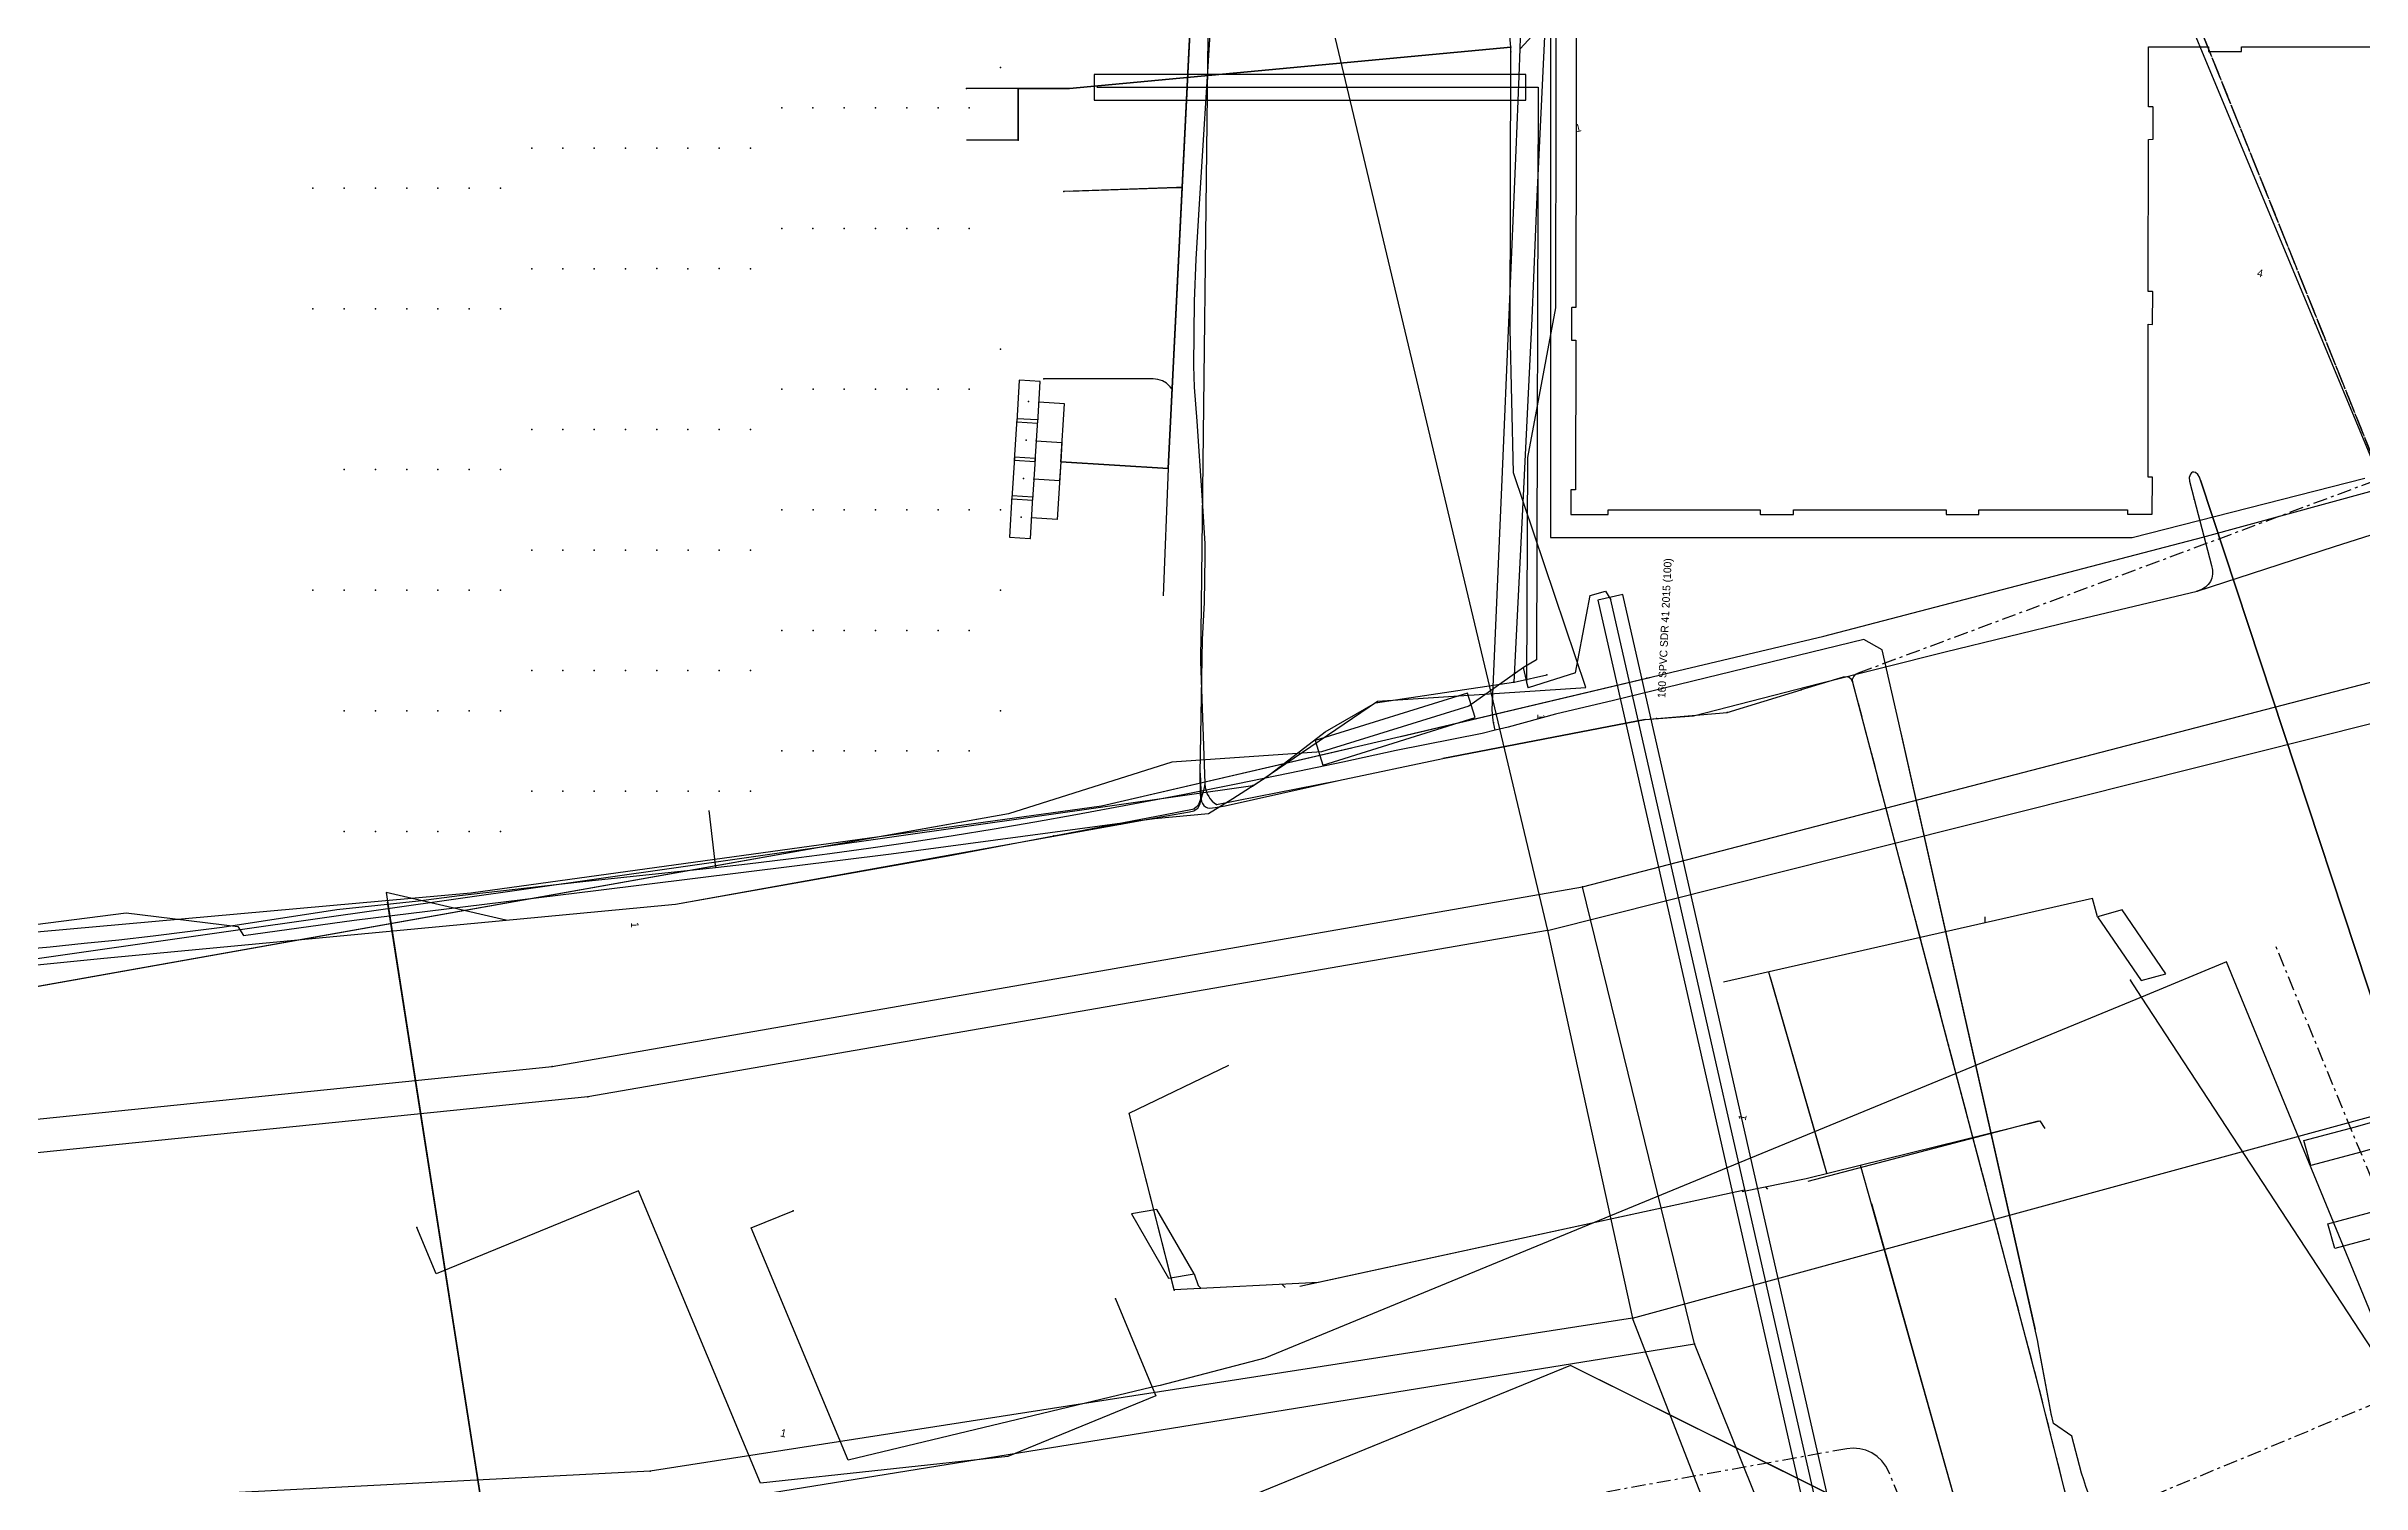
# Model space of a CAD drawing. Header units: metres. Extents: x -529 to 260, y -315 to 217.
# Drawn here: x 99.1 to 189.1, y -6.9 to 49 of the extents above; entities that cross this region are included whole.
import ezdxf

# ---------------------------------------------------------------- set-up
doc = ezdxf.new("R2010")
doc.units = ezdxf.units.M
doc.linetypes.add('DISUSED', pattern=[0.9943, 0.55, -0.1666, 0.1111, -0.1666])
for name, color, linetype, true_color in [('GM0772_ELS_Elektriciteitskabel', 7, 'Continuous', 0x960000), ('GM0772_ELS_Mantelbuis', 7, 'Continuous', 0x960000), ('GM0772_GWA_Appurtenance', 7, 'Continuous', 0xba38a8), ('GM0772_GWA_Rioolleiding', 7, 'Continuous', 0xba38a8), ('KL1001_WAT_Appurtenance', 7, 'Continuous', 0x0000ff), ('KL1001_WAT_Mantelbuis', 7, 'Continuous', 0x0000ff), ('KL1001_WAT_Waterleiding', 7, 'Continuous', 0x0000ff), ('KL1011_DAT_Duct', 7, 'Continuous', 0x00ff00), ('KL1011_DAT_ExtraDetailinfo', 7, 'Continuous', 0x00ff00), ('KL1011_DAT_ExtraGeometrie', 7, 'Continuous', 0x00ff00), ('KL1011_DAT_Kabelbed', 7, 'Continuous', 0x00ff00), ('KL1011_DAT_Mantelbuis', 7, 'Continuous', 0x00ff00), ('KL1011_DAT_Telecommunicatiekabel', 7, 'Continuous', 0x00ff00), ('KL1031_ELS_Appurtenance', 7, 'Continuous', 0x960000), ('KL1031_ELS_Duct', 7, 'Continuous', 0x960000), ('KL1031_ELS_Elektriciteitskabel', 7, 'Continuous', 0x960000), ('KL1031_ELS_ExtraDetailinfo', 7, 'Continuous', 0x960000), ('KL1031_ELS_ExtraGeometrie', 7, 'Continuous', 0x960000), ('KL1031_ELS_Kast', 7, 'Continuous', 0x960000), ('KL1031_ELS_Mantelbuis', 7, 'Continuous', 0x960000), ('KL1031_EMS_Appurtenance', 7, 'Continuous', 0xc80000), ('KL1031_EMS_Elektriciteitskabel', 7, 'Continuous', 0xc80000), ('KL1031_EMS_Mantelbuis', 7, 'Continuous', 0xc80000), ('KL1031_GLD_Annotatie', 7, 'Continuous', 0xffffff), ('KL1031_GLD_Appurtenance', 7, 'Continuous', 0xffaf3c), ('KL1031_GLD_Mantelbuis', 7, 'Continuous', 0xffaf3c), ('KL1031_GLD_OlieGasChemicalienPijpleiding', 7, 'Continuous', 0xffaf3c), ('KL1049_DAT_Appurtenance', 7, 'Continuous', 0x00ff00), ('KL1049_DAT_Telecommunicatiekabel', 7, 'Continuous', 0x00ff00), ('KL1051_DAT_Annotatie', 7, 'Continuous', 0xffffff), ('KL1051_DAT_Appurtenance', 7, 'Continuous', 0x00ff00), ('KL1051_DAT_Kabelbed', 7, 'Continuous', 0x00ff00), ('KL1089_DAT_Kabelbed', 7, 'Continuous', 0x00ff00)]:
    doc.layers.add(name, color=color, linetype=linetype, true_color=true_color)

msp = doc.modelspace()

# ---------------------------------------------------------------- linework, layer by layer
at = {"layer": 'GM0772_ELS_Elektriciteitskabel', "linetype": 'CONTINUOUS'}
for points in [[(178.617, 15.882), (164.278, 12.632)], [(178.811, 15.171), (178.617, 15.882)], [(179.776, 15.438), (178.811, 15.171)], [(178.811, 15.171), (180.515, 12.695), (181.48, 12.955), (179.776, 15.438)], [(174.453, 14.939), (174.453, 15.168)], [(168.299, 5.202), (166.043, 13.021)], [(187.113, 5.508), (186.835, 6.47), (188.846, 7.005), (206.076, 11.983), (206.35, 11.021), (189.114, 6.041), (187.113, 5.508)], [(165.089, 4.54), (148.53, 0.958), (142.922, 0.672), (141.174, 7.539), (145.046, 9.406)], [(188.046, 2.281), (187.768, 3.243), (189.744, 3.768), (206.994, 8.753), (207.272, 7.792), (190.011, 2.805), (188.046, 2.281)], [(165.008, 4.5), (167.493, 5.002), (176.572, 7.241), (176.776, 6.949)], [(79.901, -19.327), (80.1, -19.583), (81.25, -19.645), (83.406, -19.324), (85.782, -18.949), (108.553, -16.795), (120.878, -15.738), (132.069, -14.015), (139.671, -12.618), (155.877, -9.282), (164.206, -7.338), (173.187, -7.838), (173.229, -7.341), (169.601, 5.523)], [(165.995, 4.588), (165.919, 4.669)], [(143.689, 1.292), (142.244, 3.793), (141.259, 3.625), (142.703, 1.123), (143.689, 1.292)], [(143.689, 1.292), (143.847, 0.842)], [(143.847, 0.842), (143.964, 0.726)], [(147.23, 0.764), (147.107, 0.886)]]:
    msp.add_lwpolyline(points, dxfattribs=at)
at = {"layer": 'GM0772_ELS_Mantelbuis', "linetype": 'CONTINUOUS'}
for points in [[(168.19, 5.583), (166.103, 12.81)], [(142.931, 0.638), (141.186, 7.491)], [(167.574, 4.895), (176.525, 7.239)], [(165.089, 4.54), (147.805, 0.802)], [(170.026, 4.021), (173.286, -7.545)]]:
    msp.add_lwpolyline(points, dxfattribs=at)
at = {"layer": 'GM0772_GWA_Appurtenance'}
for p in [(158.791, 16.342), (157.427, 14.641), (118.731, 9.357), (120.119, 8.176), (160.744, -0.43), (163.145, -1.425), (122.54, -6.374)]:
    msp.add_point(p, dxfattribs=at)
at = {"layer": 'GM0772_GWA_Rioolleiding', "linetype": 'CONTINUOUS'}
for points in [[(141.9, 79.92), (157.427, 14.641)], [(158.791, 16.342), (199.472, 26.898)], [(157.427, 14.641), (198.622, 24.988)], [(118.731, 9.357), (158.791, 16.342)], [(163.145, -1.425), (158.791, 16.342)], [(157.427, 14.641), (120.119, 8.176)], [(157.427, 14.641), (160.744, -0.43)], [(160.744, -0.43), (200.411, 10.397)], [(67.884, 4.16), (118.731, 9.357)], [(120.119, 8.176), (41.742, 0.206)], [(160.744, -0.43), (122.54, -6.374)], [(168.697, -20.879), (160.744, -0.43)], [(121.755, -8.104), (163.145, -1.425)], [(170.601, -20.001), (163.145, -1.425)], [(122.54, -6.374), (60.601, -9.586)]]:
    msp.add_lwpolyline(points, dxfattribs=at)
at = {"layer": 'KL1001_WAT_Appurtenance'}
msp.add_point((155.335, 22.723), dxfattribs=at)
at = {"layer": 'KL1001_WAT_Mantelbuis', "linetype": 'CONTINUOUS'}
for points in [[(171.174, 22.328), (176.389, -0.867)], [(177.035, -4.21), (176.97, -3.862), (176.551, -1.649)]]:
    msp.add_lwpolyline(points, dxfattribs=at)
at = {"layer": 'KL1001_WAT_Waterleiding', "linetype": 'CONTINUOUS'}
for points in [[(181.559, 71.201), (181.559, 71.935), (159.97, 71.804), (157.219, 67.243), (157.138, 49.741), (156.368, 48.906)], [(155.335, 22.723), (155.317, 22.807), (155.284, 23.213), (155.667, 32.171), (156.215, 44.967), (156.327, 47.846), (156.368, 48.906), (156.385, 49.346), (156.449, 50.988)], [(179.786, -10.633), (179.114, -8.992), (179.014, -8.742), (178.914, -8.49), (178.817, -8.239), (178.723, -7.986), (178.63, -7.732), (178.54, -7.477), (178.453, -7.223), (178.366, -6.967), (178.283, -6.71), (178.201, -6.452), (177.815, -5.017), (177.108, -4.526), (177.019, -4.136), (176.512, -1.422), (176.495, -1.336), (171.087, 22.718), (170.45, 25.55), (169.737, 25.949), (159.995, 23.583), (157.745, 23.043), (155.899, 22.544), (155.397, 22.429)], [(155.397, 22.429), (155.335, 22.723)], [(155.397, 22.429), (154.893, 22.292), (151.551, 21.632), (149.482, 21.186), (147.409, 20.751), (145.334, 20.328), (143.257, 19.917), (141.177, 19.518), (139.095, 19.13), (137.507, 18.846), (135.915, 18.575), (134.322, 18.316), (132.727, 18.069), (131.129, 17.837), (129.531, 17.617), (127.929, 17.41), (126.326, 17.216), (125.079, 17.075), (124.723, 17.035), (123.117, 16.868), (121.52, 16.703), (119.922, 16.534), (118.326, 16.356), (116.73, 16.171), (115.136, 15.981), (113.542, 15.783), (111.952, 15.615), (110.363, 15.438), (105.905, 14.757), (104.558, 14.588), (103.226, 14.424), (101.881, 14.261), (100.534, 14.129), (99.212, 13.988), (97.877, 13.877)], [(124.83, 19.305), (125.079, 17.075)]]:
    msp.add_lwpolyline(points, dxfattribs=at)
at = {"layer": 'KL1011_DAT_Duct', "linetype": 'CONTINUOUS'}
for points in [[(165.094, 71.308), (165.094, 71.408), (157.794, 71.414), (157.743, 38.844), (156.66, 33.026), (156.621, 24.285), (156.685, 24.078)], [(165.094, 71.308), (165.094, 71.408), (157.794, 71.414), (157.743, 38.844), (156.66, 33.026), (156.621, 24.285), (156.685, 24.078)], [(165.094, 71.308), (165.094, 71.408), (157.794, 71.414), (157.743, 38.844), (156.66, 33.026), (156.621, 24.285), (156.685, 24.078)], [(165.094, 71.308), (165.094, 71.408), (157.794, 71.414), (157.743, 38.844), (156.66, 33.026), (156.621, 24.285), (156.685, 24.078)], [(165.094, 71.308), (165.094, 71.408), (157.794, 71.414), (157.743, 38.844), (156.66, 33.026), (156.621, 24.285), (156.685, 24.078)], [(165.094, 71.308), (165.094, 71.408), (157.794, 71.414), (157.743, 38.844), (156.66, 33.026), (156.621, 24.285), (156.685, 24.078)], [(139.907, 47.416), (156.491, 47.419)], [(139.907, 47.416), (156.491, 47.419)], [(139.907, 47.416), (156.491, 47.419)], [(139.907, 47.416), (156.491, 47.419)], [(139.907, 47.416), (156.491, 47.419)], [(139.907, 47.416), (156.491, 47.419)], [(139.907, 47.416), (156.491, 47.419)], [(139.907, 47.416), (156.491, 47.419)], [(139.907, 47.416), (156.491, 47.419)], [(139.907, 47.416), (156.491, 47.419)], [(156.491, 47.419), (157.071, 47.419)], [(156.491, 47.419), (157.071, 47.419)], [(156.491, 47.419), (157.071, 47.419)], [(156.491, 47.419), (157.071, 47.419)], [(156.491, 47.419), (157.071, 47.419)], [(156.491, 47.419), (157.071, 47.419)], [(156.491, 47.419), (157.071, 47.419)], [(156.491, 47.419), (157.071, 47.419)], [(157.071, 47.419), (157.004, 25.161), (156.502, 24.86)], [(157.071, 47.419), (157.004, 25.161), (156.502, 24.86)], [(157.071, 47.419), (157.004, 25.161), (156.502, 24.86)], [(157.071, 47.419), (157.004, 25.161), (156.502, 24.86)], [(157.071, 47.419), (157.004, 25.161), (156.502, 24.86)], [(157.071, 47.419), (157.004, 25.161), (156.502, 24.86)], [(157.071, 47.419), (157.004, 25.161), (156.502, 24.86)], [(157.071, 47.419), (157.004, 25.161), (156.502, 24.86)], [(158.519, 24.65), (159.091, 27.665), (159.682, 27.836), (159.898, 27.495)], [(158.519, 24.65), (159.091, 27.665), (159.682, 27.836), (159.898, 27.495)], [(158.519, 24.65), (159.091, 27.665), (159.682, 27.836), (159.898, 27.495)], [(158.519, 24.65), (159.091, 27.665), (159.682, 27.836), (159.898, 27.495)], [(158.519, 24.65), (159.091, 27.665), (159.682, 27.836), (159.898, 27.495)], [(158.519, 24.65), (159.091, 27.665), (159.682, 27.836), (159.898, 27.495)], [(158.519, 24.65), (159.091, 27.665), (159.682, 27.836), (159.898, 27.495)], [(168.692, -11.22), (159.898, 27.495)], [(168.692, -11.22), (159.898, 27.495)], [(168.692, -11.22), (159.898, 27.495)], [(168.692, -11.22), (159.898, 27.495)], [(168.692, -11.22), (159.898, 27.495)], [(168.692, -11.22), (159.898, 27.495)], [(168.692, -11.22), (159.898, 27.495)], [(168.692, -11.22), (159.898, 27.495)], [(156.502, 24.86), (154.379, 23.361)], [(156.502, 24.86), (154.379, 23.361)], [(156.502, 24.86), (154.379, 23.361)], [(156.502, 24.86), (154.379, 23.361)], [(156.502, 24.86), (154.379, 23.361)], [(156.502, 24.86), (154.379, 23.361)], [(156.502, 24.86), (154.379, 23.361)], [(156.502, 24.86), (154.379, 23.361)], [(156.502, 24.86), (154.379, 23.361)], [(156.502, 24.86), (154.379, 23.361)], [(156.502, 24.86), (154.379, 23.361)], [(156.502, 24.86), (154.379, 23.361)], [(156.502, 24.86), (154.379, 23.361)], [(156.502, 24.86), (154.379, 23.361)], [(156.502, 24.86), (154.379, 23.361)], [(156.502, 24.86), (154.379, 23.361)], [(156.502, 24.86), (154.379, 23.361)], [(156.685, 24.078), (156.502, 24.86)], [(156.685, 24.078), (156.502, 24.86)], [(156.685, 24.078), (156.502, 24.86)], [(156.685, 24.078), (156.502, 24.86)], [(156.685, 24.078), (156.502, 24.86)], [(156.685, 24.078), (156.502, 24.86)], [(156.685, 24.078), (156.502, 24.86)], [(156.685, 24.078), (156.502, 24.86)], [(156.685, 24.078), (156.502, 24.86)], [(156.685, 24.078), (156.502, 24.86)], [(156.685, 24.078), (156.502, 24.86)], [(158.519, 24.65), (156.685, 24.078)], [(158.519, 24.65), (156.685, 24.078)], [(158.519, 24.65), (156.685, 24.078)], [(158.519, 24.65), (156.685, 24.078)], [(158.519, 24.65), (156.685, 24.078)], [(158.519, 24.65), (156.685, 24.078)], [(158.519, 24.65), (156.685, 24.078)], [(158.519, 24.65), (156.685, 24.078)], [(158.519, 24.65), (156.685, 24.078)], [(158.519, 24.65), (156.685, 24.078)], [(158.519, 24.65), (156.685, 24.078)], [(158.519, 24.65), (156.685, 24.078)], [(158.519, 24.65), (156.685, 24.078)], [(158.519, 24.65), (156.685, 24.078)], [(158.519, 24.65), (156.685, 24.078)], [(158.519, 24.65), (156.685, 24.078)], [(158.519, 24.65), (156.685, 24.078)], [(154.379, 23.361), (148.651, 21.578)], [(154.379, 23.361), (148.651, 21.578)], [(154.379, 23.361), (148.651, 21.578)], [(154.379, 23.361), (148.651, 21.578)], [(154.379, 23.361), (148.651, 21.578)], [(154.379, 23.361), (148.651, 21.578)], [(154.379, 23.361), (148.651, 21.578)], [(154.379, 23.361), (148.651, 21.578)], [(154.379, 23.361), (148.651, 21.578)], [(154.379, 23.361), (148.651, 21.578)], [(154.379, 23.361), (148.651, 21.578)], [(154.379, 23.361), (148.651, 21.578)], [(154.379, 23.361), (148.651, 21.578)], [(154.379, 23.361), (148.651, 21.578)], [(154.379, 23.361), (148.651, 21.578)], [(154.379, 23.361), (148.651, 21.578)], [(154.379, 23.361), (148.651, 21.578)], [(154.379, 23.361), (148.651, 21.578)], [(148.651, 21.578), (142.832, 21.189), (136.472, 19.178), (92.237, 11.303)], [(148.651, 21.578), (142.832, 21.189), (136.472, 19.178), (92.237, 11.303)], [(148.651, 21.578), (142.832, 21.189), (136.472, 19.178), (92.237, 11.303)], [(148.651, 21.578), (142.832, 21.189), (136.472, 19.178), (92.237, 11.303)], [(148.651, 21.578), (142.832, 21.189), (136.472, 19.178), (92.237, 11.303)], [(148.651, 21.578), (142.832, 21.189), (136.472, 19.178), (92.237, 11.303)], [(148.651, 21.578), (142.832, 21.189), (136.472, 19.178), (92.237, 11.303)], [(148.651, 21.578), (142.832, 21.189), (136.472, 19.178), (92.237, 11.303)], [(148.651, 21.578), (142.832, 21.189), (136.472, 19.178), (92.237, 11.303)], [(148.651, 21.578), (142.832, 21.189), (136.472, 19.178), (92.237, 11.303)], [(148.651, 21.578), (142.832, 21.189), (136.472, 19.178), (92.237, 11.303)], [(148.651, 21.578), (142.832, 21.189), (136.472, 19.178), (92.237, 11.303)], [(148.651, 21.578), (142.832, 21.189), (136.472, 19.178), (92.237, 11.303)], [(148.651, 21.578), (142.832, 21.189), (136.472, 19.178), (92.237, 11.303)], [(148.651, 21.578), (142.832, 21.189), (136.472, 19.178), (92.237, 11.303)], [(148.651, 21.578), (142.832, 21.189), (136.472, 19.178), (92.237, 11.303)], [(148.651, 21.578), (142.832, 21.189), (136.472, 19.178), (92.237, 11.303)]]:
    msp.add_lwpolyline(points, dxfattribs=at)
at = {"layer": 'KL1011_DAT_ExtraDetailinfo', "linetype": 'CONTINUOUS'}
msp.add_lwpolyline([(168.692, -11.22), (159.898, 27.495)], dxfattribs=at)
at = {"layer": 'KL1011_DAT_ExtraGeometrie', "linetype": 'CONTINUOUS'}
msp.add_lwpolyline([(158.582, 67.516), (158.532, 38.852), (158.382, 38.854), (158.375, 38.853), (158.371, 38.846), (158.365, 37.594), (158.368, 37.586), (158.375, 37.583), (158.531, 37.582), (158.521, 31.774), (158.35, 31.775), (158.342, 31.772), (158.339, 31.767), (158.339, 30.812), (158.342, 30.807), (158.348, 30.805), (159.779, 30.805), (159.786, 30.808), (159.788, 30.814), (159.789, 30.994), (165.708, 30.993), (165.708, 30.817), (165.712, 30.811), (165.718, 30.808), (166.995, 30.81), (167.002, 30.813), (167.004, 30.819), (167.004, 30.994), (172.931, 30.993), (172.931, 30.824), (172.934, 30.816), (172.94, 30.813), (174.199, 30.814), (174.206, 30.818), (174.208, 30.824), (174.209, 30.993), (179.98, 30.992), (179.979, 30.828), (179.981, 30.82), (179.987, 30.817), (180.945, 30.818), (180.949, 30.825), (180.952, 32.256), (180.948, 32.263), (180.942, 32.265), (180.787, 32.266), (180.79, 38.203), (180.952, 38.202), (180.959, 38.205), (180.962, 38.21), (180.965, 39.472), (180.962, 39.479), (180.955, 39.482), (180.79, 39.482), (180.794, 45.393), (180.966, 45.396), (180.974, 45.399), (180.977, 45.404), (180.976, 46.645), (180.973, 46.652), (180.966, 46.655), (180.794, 46.655), (180.796, 48.99), (183.131, 48.989), (183.13, 48.814), (183.133, 48.807), (183.14, 48.804), (184.402, 48.804), (184.409, 48.808), (184.411, 48.814), (184.412, 48.99), (190.322, 48.99)], dxfattribs=at)
for points in [[(156.591, 47.919), (139.807, 47.915), (139.807, 46.915), (156.591, 46.919), (156.591, 47.919)], [(156.591, 47.919), (139.807, 47.915), (139.807, 46.915), (156.591, 46.919), (156.591, 47.919)], [(160.364, 27.703), (159.389, 27.482), (168.226, -11.428), (169.201, -11.207), (160.364, 27.703)], [(154.327, 23.868), (148.406, 22.026), (148.703, 21.071), (154.624, 22.913), (154.327, 23.868)]]:
    msp.add_lwpolyline(points, close=True, dxfattribs=at)
at = {"layer": 'KL1011_DAT_Kabelbed', "linetype": 'CONTINUOUS'}
for points in [[(165.094, 71.308), (165.094, 71.408), (157.794, 71.414), (157.743, 38.844), (156.66, 33.026), (156.621, 24.285), (156.685, 24.078)], [(139.907, 47.416), (156.491, 47.419)], [(156.491, 47.419), (157.071, 47.419)], [(157.071, 47.419), (157.004, 25.161), (156.502, 24.86)], [(158.519, 24.65), (159.091, 27.665), (159.682, 27.836), (159.898, 27.495)], [(168.692, -11.22), (159.898, 27.495)], [(156.502, 24.86), (154.379, 23.361)], [(156.685, 24.078), (156.502, 24.86)], [(158.519, 24.65), (156.685, 24.078)], [(154.379, 23.361), (148.651, 21.578)], [(148.651, 21.578), (142.832, 21.189), (136.472, 19.178), (92.237, 11.303)]]:
    msp.add_lwpolyline(points, dxfattribs=at)
at = {"layer": 'KL1011_DAT_Mantelbuis', "linetype": 'CONTINUOUS'}
for points in [[(139.907, 47.416), (156.491, 47.419)], [(139.907, 47.416), (156.491, 47.419)], [(168.692, -11.22), (159.898, 27.495)], [(154.379, 23.361), (148.651, 21.578)]]:
    msp.add_lwpolyline(points, dxfattribs=at)
at = {"layer": 'KL1011_DAT_Telecommunicatiekabel', "linetype": 'CONTINUOUS'}
msp.add_lwpolyline([(139.907, 47.416), (157.071, 47.419), (157.004, 25.161), (156.502, 24.86), (154.379, 23.361), (148.651, 21.578), (142.832, 21.189), (136.472, 19.178), (84.707, 9.963), (34.302, 8.056), (24.48, 7.92), (8.036, 7.19), (6.934, 9.631), (5.035, 10.132), (-6.759, 10.138), (-6.157, 57.751), (5.944, 57.754), (5.941, 69.854), (6.49, 69.854)], dxfattribs=at)
at = {"layer": 'KL1031_ELS_Appurtenance'}
for p in [(136.166, 48.18), (127.66, 46.617), (128.875, 46.616), (130.09, 46.616), (131.306, 46.617), (132.521, 46.617), (133.736, 46.617), (134.951, 46.617), (117.938, 45.053), (119.154, 45.053), (120.368, 45.054), (121.584, 45.053), (122.8, 45.054), (124.015, 45.054), (125.23, 45.053), (126.444, 45.054), (109.432, 43.49), (110.647, 43.491), (111.863, 43.49), (113.078, 43.49), (114.292, 43.49), (115.508, 43.491), (116.723, 43.491), (138.631, 43.371), (127.66, 41.929), (128.875, 41.929), (130.091, 41.93), (131.306, 41.929), (132.521, 41.929), (133.737, 41.93), (134.951, 41.93), (117.939, 40.366), (119.154, 40.366), (120.369, 40.366), (121.585, 40.366), (122.799, 40.367), (124.014, 40.366), (125.23, 40.367), (126.445, 40.366), (109.433, 38.803), (110.647, 38.803), (111.862, 38.803), (113.078, 38.803), (114.293, 38.803), (115.508, 38.804), (116.723, 38.803), (136.166, 37.242), (137.848, 36.079), (127.66, 35.679), (128.876, 35.679), (130.091, 35.68), (131.306, 35.679), (132.522, 35.68), (133.737, 35.68), (134.952, 35.679), (137.653, 35.173), (142.841, 35.683), (117.939, 34.116), (119.154, 34.116), (120.37, 34.117), (121.585, 34.116), (122.8, 34.116), (124.015, 34.117), (125.23, 34.117), (126.446, 34.117), (137.558, 33.675), (110.647, 32.553), (111.863, 32.554), (113.078, 32.554), (114.294, 32.553), (115.509, 32.553), (116.724, 32.554), (137.463, 32.178), (127.661, 30.992), (128.876, 30.992), (130.091, 30.992), (131.307, 30.992), (132.521, 30.992), (133.737, 30.992), (134.952, 30.993), (136.168, 30.992), (137.368, 30.681), (182.581, 31.404), (117.94, 29.429), (119.155, 29.429), (120.369, 29.429), (121.585, 29.429), (122.8, 29.429), (124.016, 29.429), (125.23, 29.429), (126.446, 29.43), (109.433, 27.866), (110.648, 27.866), (111.864, 27.866), (113.078, 27.866), (114.294, 27.867), (115.509, 27.866), (116.724, 27.866), (136.167, 27.867), (182.695, 27.832), (127.661, 26.304), (128.876, 26.305), (130.091, 26.305), (131.307, 26.305), (132.522, 26.304), (133.737, 26.305), (134.952, 26.305), (117.939, 24.742), (119.155, 24.741), (120.37, 24.742), (121.585, 24.742), (122.8, 24.742), (124.015, 24.742), (125.231, 24.742), (126.446, 24.742), (110.648, 23.178), (111.864, 23.179), (113.079, 23.179), (114.294, 23.178), (115.509, 23.179), (116.725, 23.179), (136.168, 23.18), (161.676, 22.879), (127.662, 21.617), (128.876, 21.618), (130.092, 21.618), (131.307, 21.618), (132.522, 21.618), (133.738, 21.618), (134.953, 21.618), (117.94, 20.055), (119.155, 20.055), (120.37, 20.054), (121.585, 20.054), (122.801, 20.055), (124.016, 20.055), (125.231, 20.055), (126.446, 20.054), (143.692, 19.363), (144.565, 19.534), (110.648, 18.492), (111.864, 18.492), (113.079, 18.492), (114.295, 18.492), (115.509, 18.492), (116.725, 18.493), (138.235, 18.315), (116.935, 15.041)]:
    msp.add_point(p, dxfattribs=at)
at = {"layer": 'KL1031_ELS_Duct', "linetype": 'CONTINUOUS'}
msp.add_lwpolyline([(112.335, 15.735), (116.604, -11.618), (118.379, -20.785)], dxfattribs=at)
at = {"layer": 'KL1031_ELS_Elektriciteitskabel', "linetype": 'CONTINUOUS'}
for points in [[(139.966, 68.232), (142.592, 68.385), (142.964, 68.381), (143.168, 68.323), (143.32, 68.258), (143.636, 68.087), (143.765, 67.988), (143.891, 67.864), (144.14, 67.554), (144.252, 67.35), (144.281, 67.251), (144.341, 67.079), (144.358, 66.862), (144.375, 66.5), (142.687, 32.594), (138.508, 32.863), (138.366, 30.617), (137.368, 30.681)], [(139.966, 68.232), (142.592, 68.385), (142.964, 68.381), (143.168, 68.323), (143.32, 68.258), (143.636, 68.087), (143.765, 67.988), (143.891, 67.864), (144.14, 67.554), (144.252, 67.35), (144.281, 67.251), (144.341, 67.079), (144.358, 66.862), (144.375, 66.5), (142.687, 32.594), (138.508, 32.863), (138.461, 32.115), (137.463, 32.178)], [(137.558, 33.675), (138.556, 33.612), (138.508, 32.863), (142.687, 32.594), (144.375, 66.5), (144.358, 66.862), (144.341, 67.079), (144.281, 67.251), (144.252, 67.35), (144.14, 67.554), (143.891, 67.864), (143.765, 67.988), (143.636, 68.087), (143.32, 68.258), (143.168, 68.323), (142.964, 68.381), (142.592, 68.385), (139.966, 68.232)], [(139.966, 68.232), (142.592, 68.385), (142.964, 68.381), (143.168, 68.323), (143.32, 68.258), (143.636, 68.087), (143.765, 67.988), (143.891, 67.864), (144.14, 67.554), (144.252, 67.35), (144.281, 67.251), (144.341, 67.079), (144.358, 66.862), (144.375, 66.5), (142.687, 32.594), (138.508, 32.863), (138.652, 35.109), (137.653, 35.173)], [(139.966, 68.232), (142.592, 68.385), (142.964, 68.381), (143.168, 68.323), (143.32, 68.258), (143.636, 68.087), (143.765, 67.988), (143.891, 67.864), (144.14, 67.554), (144.252, 67.35), (144.281, 67.251), (144.341, 67.079), (144.358, 66.862), (144.375, 66.5), (143.231, 43.515), (143.007, 43.526), (138.631, 43.371)], [(144.263, 52.693), (143.938, 25.106), (144.106, 20.349), (144.081, 20.203), (144.056, 20.09), (144.018, 19.948), (143.98, 19.827), (143.933, 19.705), (143.861, 19.542), (143.827, 19.489), (143.778, 19.431), (143.692, 19.363)], [(144.263, 52.693), (143.938, 25.106), (144.106, 20.349), (144.122, 20.2), (144.156, 20.065), (144.206, 19.942), (144.26, 19.843), (144.309, 19.773), (144.393, 19.673), (144.468, 19.604), (144.519, 19.564), (144.565, 19.534)], [(142.841, 35.683), (142.759, 35.777), (142.619, 35.909), (142.463, 36.004), (142.288, 36.06), (142.096, 36.079), (137.848, 36.079)], [(195.331, -5.425), (195.001, -4.58), (194.741, -3.877), (194.414, -2.932), (182.825, 32.14), (182.783, 32.263), (182.721, 32.368), (182.622, 32.441), (182.562, 32.461), (182.51, 32.456), (182.466, 32.429), (182.429, 32.378), (182.387, 32.248), (182.397, 32.111), (182.581, 31.404)], [(182.695, 27.832), (188.029, 29.566), (193.372, 31.264), (195.292, 31.865), (197.211, 32.461)], [(182.581, 31.404), (183.25, 28.834), (183.284, 28.651), (183.289, 28.485), (183.265, 28.335), (183.21, 28.201), (183.126, 28.084), (183.012, 27.984), (182.868, 27.9), (182.695, 27.832)], [(144.565, 19.534), (149.313, 20.466), (153.367, 21.324), (161.229, 22.845), (163.113, 22.986), (167.998, 24.24), (172.89, 25.466), (177.789, 26.663), (182.695, 27.832)], [(138.235, 18.315), (142.501, 19.13), (143.692, 19.363)], [(85.354, 12.024), (89.508, 12.384), (101.297, 13.57), (123.527, 15.66), (134.128, 17.548), (138.235, 18.315)], [(116.935, 15.041), (112.275, 16.12), (116.604, -11.618), (118.379, -20.785), (118.749, -22.033)]]:
    msp.add_lwpolyline(points, dxfattribs=at)
at = {"layer": 'KL1031_ELS_ExtraDetailinfo', "linetype": 'CONTINUOUS'}
msp.add_lwpolyline([(112.335, 15.735), (116.604, -11.618), (118.379, -20.785)], dxfattribs=at)
at = {"layer": 'KL1031_ELS_ExtraGeometrie', "linetype": 'CONTINUOUS'}
for points in [[(137.611, 34.369), (137.713, 35.975), (137.704, 35.981), (136.901, 36.031), (136.896, 36.022), (136.795, 34.421), (136.804, 34.416), (137.602, 34.365), (137.609, 34.368), (137.611, 34.369)], [(137.515, 32.872), (137.617, 34.478), (137.609, 34.484), (136.806, 34.533), (136.801, 34.525), (136.7, 32.924), (136.708, 32.918), (137.507, 32.867), (137.514, 32.87), (137.515, 32.872)], [(137.42, 31.374), (137.522, 32.98), (137.514, 32.986), (136.711, 33.036), (136.705, 33.027), (136.605, 31.426), (136.613, 31.421), (137.411, 31.37), (137.419, 31.373), (137.42, 31.374)], [(137.326, 29.877), (137.428, 31.484), (137.419, 31.489), (136.616, 31.539), (136.61, 31.531), (136.51, 29.929), (136.518, 29.923), (137.317, 29.873), (137.324, 29.876), (137.326, 29.877)]]:
    msp.add_lwpolyline(points, close=True, dxfattribs=at)
at = {"layer": 'KL1031_ELS_Kast'}
for p in [(137.254, 35.199), (137.158, 33.701), (137.063, 32.204), (136.969, 30.707)]:
    msp.add_point(p, dxfattribs=at)
at = {"layer": 'KL1031_ELS_Mantelbuis', "linetype": 'CONTINUOUS'}
for points in [[(143.506, 49.04), (143.231, 43.515)], [(143.506, 49.04), (143.231, 43.515)], [(143.506, 49.04), (143.231, 43.515)], [(143.506, 49.04), (143.231, 43.515)], [(143.506, 49.04), (143.231, 43.515)], [(143.506, 49.04), (143.231, 43.515)], [(143.506, 49.04), (143.231, 43.515)], [(143.506, 49.04), (143.231, 43.515)], [(143.506, 49.04), (143.231, 43.515)], [(143.506, 49.04), (143.231, 43.515)], [(143.506, 49.04), (143.231, 43.515)], [(143.506, 49.04), (143.231, 43.515)], [(138.847, 43.379), (143.007, 43.526), (143.231, 43.515)], [(143.231, 43.515), (142.687, 32.594)], [(143.231, 43.515), (142.687, 32.594)], [(143.231, 43.515), (142.687, 32.594)], [(143.231, 43.515), (142.687, 32.594)], [(143.231, 43.515), (142.687, 32.594)], [(143.231, 43.515), (142.687, 32.594)], [(143.231, 43.515), (142.687, 32.594)], [(143.231, 43.515), (142.687, 32.594)], [(143.231, 43.515), (142.687, 32.594)], [(143.231, 43.515), (142.687, 32.594)], [(143.231, 43.515), (142.687, 32.594)], [(143.231, 43.515), (142.687, 32.594)], [(138.848, 32.841), (142.687, 32.594)], [(138.848, 32.841), (142.687, 32.594)], [(138.848, 32.841), (142.687, 32.594)], [(138.848, 32.841), (142.687, 32.594)], [(142.687, 32.594), (142.489, 27.646)], [(142.687, 32.594), (142.489, 27.646)], [(142.687, 32.594), (142.489, 27.646)], [(142.687, 32.594), (142.489, 27.646)], [(142.687, 32.594), (142.489, 27.646)], [(142.687, 32.594), (142.489, 27.646)], [(142.687, 32.594), (142.489, 27.646)], [(142.687, 32.594), (142.489, 27.646)], [(142.687, 32.594), (142.489, 27.646)], [(142.687, 32.594), (142.489, 27.646)], [(142.687, 32.594), (142.489, 27.646)], [(142.687, 32.594), (142.489, 27.646)], [(182.825, 32.14), (194.414, -2.932), (194.741, -3.877)], [(153.367, 21.324), (161.229, 22.845)], [(153.367, 21.324), (161.229, 22.845)], [(144.565, 19.534), (149.313, 20.466)], [(144.565, 19.534), (149.313, 20.466)], [(142.501, 19.13), (143.692, 19.363)], [(142.501, 19.13), (143.692, 19.363)], [(118.379, -20.785), (116.604, -11.618), (112.335, 15.735)]]:
    msp.add_lwpolyline(points, dxfattribs=at)
at = {"layer": 'KL1031_EMS_Appurtenance'}
for p in [(167.291, 23.994), (164.415, 23.117), (143.931, 20.738), (140.83, 18.779)]:
    msp.add_point(p, dxfattribs=at)
at = {"layer": 'KL1031_EMS_Elektriciteitskabel', "linetype": 'DISUSED'}
for points in [[(173.728, 72.308), (190.811, 29.794), (190.963, 29.456), (191.145, 29.132), (191.353, 28.824), (191.586, 28.536), (204.876, 13.498), (205.11, 13.209), (205.32, 12.903), (205.504, 12.58), (205.66, 12.243), (209.306, 3.446), (215.294, -10.906)], [(174.022, 71.577), (190.811, 29.794), (190.963, 29.456), (191.145, 29.132), (191.353, 28.824), (191.586, 28.536), (204.876, 13.498), (205.11, 13.209), (205.32, 12.903), (205.504, 12.58), (205.66, 12.243), (209.306, 3.446), (215.294, -10.906)], [(174.474, 70.453), (190.811, 29.794), (190.963, 29.456), (191.145, 29.132), (191.353, 28.824), (191.586, 28.536), (204.876, 13.498), (205.11, 13.209), (205.32, 12.903), (205.504, 12.58), (205.66, 12.243), (209.306, 3.446), (215.293, -10.906)], [(174.785, 69.678), (190.811, 29.794), (190.963, 29.456), (191.145, 29.132), (191.353, 28.824), (191.586, 28.536), (204.876, 13.498), (205.11, 13.209), (205.32, 12.903), (205.504, 12.58), (205.66, 12.243), (209.306, 3.446), (215.294, -10.906)], [(177.837, -17.851), (178.307, -17.544), (178.74, -17.187), (179.131, -16.783), (179.473, -16.338), (179.59, -16.095), (179.65, -15.832), (179.654, -15.562), (179.599, -15.297), (176.515, -3.024), (169.304, 24.285), (169.297, 24.405), (169.338, 24.518), (169.419, 24.606), (169.528, 24.655), (221.877, 44.14), (221.956, 44.184), (222.018, 44.249), (222.058, 44.33), (222.073, 44.42), (222.003, 63.231)], [(196.285, -11.585), (185.733, 14.08)], [(208.109, 3.943), (173.201, -10.559)], [(208.109, 3.943), (173.201, -10.559)], [(172.263, -10.171), (170.702, -6.407), (170.588, -6.183), (170.437, -5.981), (170.255, -5.808), (170.046, -5.668), (169.815, -5.566), (169.571, -5.504), (169.32, -5.484), (169.07, -5.508), (137.805, -11.126)], [(172.263, -10.171), (170.702, -6.407), (170.588, -6.183), (170.437, -5.981), (170.255, -5.808), (170.046, -5.668), (169.815, -5.566), (169.571, -5.504), (169.32, -5.484), (169.07, -5.508), (137.805, -11.126)]]:
    msp.add_lwpolyline(points, dxfattribs=at)
at = {"layer": 'KL1031_EMS_Elektriciteitskabel', "linetype": 'CONTINUOUS'}
for points in [[(143.931, 20.738), (144.025, 25.945), (144.098, 27.395), (144.124, 29.18), (144.119, 29.665), (144.02, 31.348), (143.918, 32.897), (143.909, 33.084), (143.806, 34.439), (143.702, 35.756), (143.679, 36.588), (143.709, 39.097), (143.77, 40.731), (143.897, 42.88), (144.33, 49.698), (145.339, 66.574), (145.35, 67.774), (145.349, 68.137), (145.104, 68.888), (145.143, 69.27), (145.143, 69.318)], [(140.83, 18.779), (142.625, 19.103), (143.508, 19.252), (143.688, 19.294), (143.833, 19.4), (143.924, 19.559), (143.951, 19.748), (143.941, 20.014), (143.931, 20.738), (144.025, 25.945), (144.098, 27.395), (144.124, 29.18), (144.119, 29.665), (144.02, 31.348), (143.918, 32.897), (143.909, 33.084), (143.806, 34.439), (143.702, 35.756), (143.679, 36.588), (143.709, 39.097), (143.77, 40.731), (143.897, 42.88), (144.33, 49.698)], [(177.837, -17.851), (178.307, -17.544), (178.74, -17.187), (179.131, -16.783), (179.473, -16.338), (179.59, -16.095), (179.65, -15.832), (179.654, -15.562), (179.599, -15.297), (176.515, -3.024), (169.304, 24.285), (169.251, 24.392), (169.16, 24.469), (169.047, 24.505), (168.928, 24.493), (167.291, 23.994)], [(164.415, 23.117), (167.291, 23.994)], [(143.931, 20.738), (143.965, 19.747), (143.98, 19.656), (144.014, 19.574), (144.068, 19.504), (144.138, 19.45), (144.219, 19.413), (144.311, 19.396), (144.507, 19.421), (144.906, 19.488), (149.312, 20.467), (153.367, 21.324), (161.229, 22.845), (164.415, 23.117)], [(49.121, 8.393), (65.962, 10.34), (89.508, 12.384), (101.297, 13.57), (123.527, 15.66), (140.83, 18.779)]]:
    msp.add_lwpolyline(points, dxfattribs=at)
at = {"layer": 'KL1031_EMS_Mantelbuis', "linetype": 'CONTINUOUS'}
for points in [[(144.183, 47.394), (144.33, 49.698), (144.55, 53.383)], [(144.183, 47.394), (144.33, 49.698), (144.55, 53.383)], [(161.229, 22.845), (153.367, 21.324)], [(144.906, 19.488), (149.312, 20.467)], [(174.324, 5.274), (171.77, 14.943)], [(174.324, 5.274), (171.77, 14.943)], [(174.324, 5.274), (171.77, 14.943)]]:
    msp.add_lwpolyline(points, dxfattribs=at)
at = {"layer": 'KL1031_GLD_Appurtenance'}
msp.add_point((161.296, 24.451), dxfattribs=at)
at = {"layer": 'KL1031_GLD_Mantelbuis', "linetype": 'CONTINUOUS'}
for points in [[(151.728, 22.184), (161.459, 24.49)], [(140.091, 19.48), (149.831, 21.743)]]:
    msp.add_lwpolyline(points, dxfattribs=at)
at = {"layer": 'KL1031_GLD_OlieGasChemicalienPijpleiding', "linetype": 'CONTINUOUS'}
msp.add_lwpolyline([(20.658, 7.082), (86.422, 13.489), (115.567, 16.1), (140.091, 19.48), (151.704, 22.178), (168.171, 26.079), (182.919, 29.93), (192.576, 32.577)], dxfattribs=at)
at = {"layer": 'KL1049_DAT_Appurtenance'}
for p in [(156.012, 48.978), (156.012, 48.793), (134.847, 47.366), (134.847, 47.366), (134.847, 47.366), (136.847, 47.366), (136.847, 45.366), (145.972, 20.279)]:
    msp.add_point(p, dxfattribs=at)
at = {"layer": 'KL1049_DAT_Telecommunicatiekabel', "linetype": 'CONTINUOUS'}
for points in [[(156.012, 48.793), (156.012, 48.977), (155.643, 52.916)], [(136.847, 45.366), (136.847, 47.366), (138.847, 47.367), (156.012, 48.978)], [(156.012, 48.793), (156.012, 48.977), (138.847, 47.367), (136.847, 47.366)], [(145.972, 20.279), (145.966, 20.253), (150.824, 23.556), (158.926, 24.083), (156.117, 32.434), (155.977, 38.028), (156.012, 48.793)], [(136.847, 47.366), (134.847, 47.366)], [(136.847, 47.366), (134.847, 47.366)], [(136.847, 47.366), (134.847, 47.366)], [(136.847, 47.366), (134.847, 47.366)], [(136.847, 47.366), (134.847, 47.366)], [(136.847, 47.366), (134.847, 47.366)], [(136.847, 47.366), (134.847, 47.366)], [(136.847, 47.366), (134.847, 47.366)], [(136.847, 47.366), (134.847, 47.366)], [(136.847, 47.366), (134.847, 47.366)], [(136.847, 47.366), (134.847, 47.366)], [(136.847, 47.366), (134.847, 47.366)], [(136.847, 47.366), (134.847, 47.366)], [(136.847, 47.366), (134.847, 47.366)], [(136.847, 47.366), (134.847, 47.366)], [(136.847, 47.366), (134.847, 47.366)], [(136.847, 47.366), (134.847, 47.366)], [(136.847, 47.366), (134.847, 47.366)], [(136.847, 47.366), (134.847, 47.366)], [(136.847, 47.366), (134.847, 47.366)], [(136.847, 47.366), (134.847, 47.366)], [(136.847, 47.366), (134.847, 47.366)], [(136.847, 47.366), (134.847, 47.366)], [(136.847, 47.366), (134.847, 47.366)], [(136.847, 47.366), (134.847, 47.366)], [(136.847, 47.366), (134.847, 47.366)], [(136.847, 47.366), (134.847, 47.366)], [(136.847, 47.366), (134.847, 47.366)], [(136.847, 47.366), (134.847, 47.366)], [(136.847, 47.366), (134.847, 47.366)], [(136.847, 47.366), (134.847, 47.366)], [(136.847, 47.366), (134.847, 47.366)], [(136.847, 47.366), (134.847, 47.366)], [(136.847, 47.366), (134.847, 47.366)], [(136.847, 47.366), (134.847, 47.366)], [(136.847, 47.366), (134.847, 47.366)], [(136.847, 47.366), (134.847, 47.366)], [(136.847, 47.366), (134.847, 47.366)], [(136.847, 47.366), (134.847, 47.366)], [(136.847, 47.366), (134.847, 47.366)], [(136.847, 47.366), (134.847, 47.366)], [(136.847, 47.366), (134.847, 47.366)], [(136.847, 47.366), (134.847, 47.366)], [(136.847, 47.366), (134.847, 47.366)], [(136.847, 47.366), (134.847, 47.366)], [(136.847, 47.366), (134.847, 47.366)], [(136.847, 47.366), (134.847, 47.366)], [(136.847, 47.366), (134.847, 47.366)], [(136.847, 47.366), (134.847, 47.366)], [(136.847, 47.366), (134.847, 47.366)], [(136.847, 47.366), (134.847, 47.366)], [(136.847, 47.366), (134.847, 47.366)], [(136.847, 47.366), (134.847, 47.366)], [(136.847, 47.366), (134.847, 47.366)], [(136.847, 47.366), (134.847, 47.366)], [(136.847, 47.366), (134.847, 47.366)], [(136.847, 47.366), (134.847, 47.366)], [(136.847, 47.366), (134.847, 47.366)], [(136.847, 47.366), (134.847, 47.366)], [(136.847, 47.366), (134.847, 47.366)], [(136.847, 47.366), (134.847, 47.366)], [(136.847, 47.366), (134.847, 47.366)], [(136.847, 47.366), (134.847, 47.366)], [(136.847, 47.366), (134.847, 47.366)], [(136.847, 47.366), (134.847, 47.366)], [(136.847, 47.366), (134.847, 47.366)], [(136.847, 47.366), (134.847, 47.366)], [(136.847, 47.366), (134.847, 47.366)], [(136.847, 47.366), (136.847, 45.366)], [(136.847, 45.366), (134.847, 45.366)], [(136.847, 45.366), (134.847, 45.366)], [(136.847, 45.366), (134.847, 45.366)], [(136.847, 45.366), (134.847, 45.366)], [(136.847, 45.366), (134.847, 45.366)], [(136.847, 45.366), (134.847, 45.366)], [(136.847, 45.366), (134.847, 45.366)], [(136.847, 45.366), (134.847, 45.366)], [(136.847, 45.366), (134.847, 45.366)], [(136.847, 45.366), (134.847, 45.366)], [(136.847, 45.366), (134.847, 45.366)], [(136.847, 45.366), (134.847, 45.366)], [(136.847, 45.366), (134.847, 45.366)], [(136.847, 45.366), (134.847, 45.366)], [(136.847, 45.366), (134.847, 45.366)], [(136.847, 45.366), (134.847, 45.366)], [(136.847, 45.366), (134.847, 45.366)], [(136.847, 45.366), (134.847, 45.366)], [(136.847, 45.366), (134.847, 45.366)], [(136.847, 45.366), (134.847, 45.366)], [(136.847, 45.366), (134.847, 45.366)], [(136.847, 45.366), (134.847, 45.366)], [(136.847, 45.366), (134.847, 45.366)], [(136.847, 45.366), (134.847, 45.366)], [(136.847, 45.366), (134.847, 45.366)], [(136.847, 45.366), (134.847, 45.366)], [(136.847, 45.366), (134.847, 45.366)], [(136.847, 45.366), (134.847, 45.366)], [(136.847, 45.366), (134.847, 45.366)], [(136.847, 45.366), (134.847, 45.366)], [(136.847, 45.366), (134.847, 45.366)], [(136.847, 45.366), (134.847, 45.366)], [(136.847, 45.366), (134.847, 45.366)], [(136.847, 45.366), (134.847, 45.366)], [(136.847, 45.366), (134.847, 45.366)], [(136.847, 45.366), (134.847, 45.366)], [(136.847, 45.366), (134.847, 45.366)], [(136.847, 45.366), (134.847, 45.366)], [(136.847, 45.366), (134.847, 45.366)], [(136.847, 45.366), (134.847, 45.366)], [(136.847, 45.366), (134.847, 45.366)], [(136.847, 45.366), (134.847, 45.366)], [(136.847, 45.366), (134.847, 45.366)], [(136.847, 45.366), (134.847, 45.366)], [(136.847, 45.366), (134.847, 45.366)], [(136.847, 45.366), (134.847, 45.366)], [(136.847, 45.366), (134.847, 45.366)], [(136.847, 45.366), (134.847, 45.366)], [(136.847, 45.366), (134.847, 45.366)], [(136.847, 45.366), (134.847, 45.366)], [(136.847, 45.366), (134.847, 45.366)], [(136.847, 45.366), (134.847, 45.366)], [(136.847, 45.366), (134.847, 45.366)], [(136.847, 45.366), (134.847, 45.366)], [(136.847, 45.366), (134.847, 45.366)], [(136.847, 45.366), (134.847, 45.366)], [(136.847, 45.366), (134.847, 45.366)], [(136.847, 45.366), (134.847, 45.366)], [(136.847, 45.366), (134.847, 45.366)], [(136.847, 45.366), (134.847, 45.366)], [(136.847, 45.366), (134.847, 45.366)], [(136.847, 45.366), (134.847, 45.366)], [(136.847, 45.366), (134.847, 45.366)], [(136.847, 45.366), (134.847, 45.366)], [(136.847, 45.366), (134.847, 45.366)], [(136.847, 45.366), (134.847, 45.366)], [(136.847, 45.366), (134.847, 45.366)], [(136.847, 45.366), (134.847, 45.366)], [(136.847, 45.366), (134.847, 45.366)], [(136.847, 45.366), (134.847, 45.366)], [(136.847, 45.366), (134.847, 45.366)], [(136.847, 45.366), (134.847, 45.366)], [(-8.429, 6.287), (-8.423, 6.255), (9.366, 6.329), (24.241, 6.642), (53.938, 8.937), (86.283, 11.959), (90.895, 12.431), (106.599, 14.682), (145.972, 20.279)]]:
    msp.add_lwpolyline(points, dxfattribs=at)
at = {"layer": 'KL1051_DAT_Appurtenance'}
for p in [(187.282, 38.232), (157.407, 24.576), (157.408, 24.577), (156.106, 24.29), (156.143, 24.297), (156.143, 24.296), (180.094, 12.707), (128.1, 3.748), (113.468, 3.1), (140.633, 0.325)]:
    msp.add_point(p, dxfattribs=at)
at = {"layer": 'KL1051_DAT_Kabelbed', "linetype": 'CONTINUOUS'}
for points in [[(173.635, 71.022), (191.895, 27.151), (199.219, 20.399), (205.131, 14.898), (208.5, 6.623), (208.52, 6.572), (212.959, -4.092), (213.621, -5.683)], [(156.143, 24.296), (156.448, 30.482), (156.839, 38.429), (157.033, 43.166), (157.343, 49.658), (157.385, 52.27), (157.587, 57.241), (157.759, 61.314), (157.868, 64.626), (157.994, 67.159)], [(156.106, 24.29), (156.143, 24.296), (156.249, 24.312), (157.408, 24.577)], [(86.058, 13.44), (89.153, 13.637), (94.075, 14.286), (102.169, 15.326), (106.516, 14.8), (106.736, 14.448), (111.041, 15.039), (120.432, 16.2), (131.915, 17.62), (142.157, 18.987), (144.257, 19.185), (145.198, 19.771), (146.535, 20.628), (148.791, 22.356), (150.752, 23.485), (156.106, 24.29)], [(195.558, -12.444), (194.627, -12.808), (194.01, -11.335), (193.901, -11.076), (193.785, -10.798), (190.921, -3.826), (183.838, 13.42), (180.522, 12.054), (146.443, -1.981), (142.375, -3.043), (142.068, -3.116), (130.249, -5.951), (126.478, 3.082), (128.1, 3.748)], [(196.107, -11.658), (195.49, -10.752), (194.895, -9.877), (194.567, -9.393), (190.921, -3.826), (180.522, 12.054), (180.094, 12.707)], [(140.633, 0.325), (142.068, -3.116), (142.208, -3.45), (136.454, -5.806), (126.829, -6.844), (122.085, 4.522), (114.227, 1.297), (113.468, 3.1)], [(190.789, -21.779), (189.061, -17.543), (184.941, -15.5), (180.394, -13.243), (176.338, -11.231), (174.907, -10.521), (158.326, -2.268), (156.2, -3.133), (107.873, -22.866), (103.068, -11.089), (99.659, -12.461)], [(189.061, -17.543), (184.945, -15.498), (158.326, -2.268), (107.873, -22.866), (103.068, -11.089), (99.659, -12.461)]]:
    msp.add_lwpolyline(points, dxfattribs=at)
at = {"layer": 'KL1089_DAT_Kabelbed', "linetype": 'CONTINUOUS'}
msp.add_lwpolyline([(163.724, 70.359), (163.706, 71.21), (163.705, 71.453), (163.617, 71.808), (163.361, 72.086), (162.956, 72.204), (162.294, 72.204), (158.283, 72.204), (157.89, 72.093), (157.63, 71.824), (157.533, 71.454), (157.534, 67.515), (157.545, 37.598), (157.548, 29.915), (158.349, 29.915), (174.197, 29.915), (180.16, 29.914), (189.209, 32.228)], dxfattribs=at)

# ---------------------------------------------------------------- texts
at = {"layer": 'KL1031_GLD_Annotatie', "insert": (162.104, 23.663), "char_height": 0.3, "attachment_point": 7, "rotation": 87.363}
msp.add_mtext('160 SPVC SDR 41 2015 (100)', dxfattribs=at)
at = {"layer": 'KL1051_DAT_Annotatie', "char_height": 0.3, "attachment_point": 7}
for s, insert, rotation in [('1', (158.554, 45.666), 13.463), ('4', (185.001, 40.07), 348.163), ('1', (157.041, 23.056), 267.863), ('1', (121.795, 14.958), 273.663), ('1', (165.136, 7.232), 78.363), ('1', (127.586, -5.023), 348.063)]:
    msp.add_mtext(s, dxfattribs=dict(at, insert=insert, rotation=rotation))

doc.saveas('drawing.dxf')
